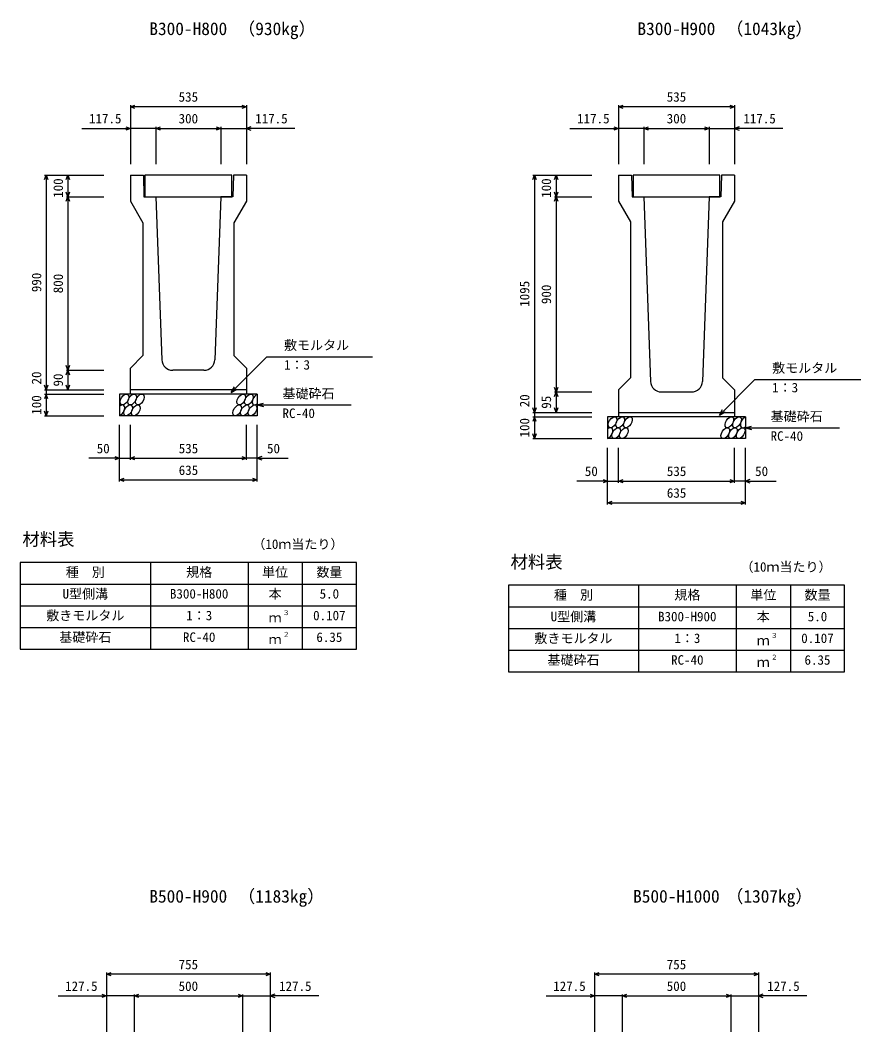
# Model space of a CAD drawing. Units: millimetres, scale not verified. Extents: x -33600 to 33600, y -11880 to 11880.
# Drawn here: x 6429 to 10303, y -5559 to -895 of the extents above; entities that cross this region are included whole.
import ezdxf
from ezdxf.enums import TextEntityAlignment as Align

# ---------------------------------------------------------------- set-up
doc = ezdxf.new("R2010")
doc.units = ezdxf.units.MM
doc.header["$LTSCALE"] = 40
for name, color, linetype, lineweight in [('0-0_DIM', 7, 'Continuous', 25), ('0-2_HATCH', 6, 'Continuous', 25), ('0-3_HYO', 3, 'Continuous', 25), ('0-4_HYO2', 4, 'Continuous', 25), ('0-5_OUTLINE', 3, 'Continuous', 25), ('0-6_TXT', 7, 'Continuous', 25)]:
    doc.layers.add(name, color=color, linetype=linetype, lineweight=lineweight)
doc.styles.add('ＭＳ ゴシック', font='')
doc.styles.get('ＭＳ ゴシック').set_extended_font_data('MS Gothic')

msp = doc.modelspace()

# ---------------------------------------------------------------- linework, layer by layer
at = {"layer": '0-0_DIM'}
for p, q in [((6936.5, -1286.54), (6936.5, -1559.04)), ((7471.5, -1294.04), (6936.5, -1294.04)), ((7471.5, -1286.54), (7471.5, -1559.04)), ((9186.5, -1286.54), (9186.5, -1559.04)), ((9721.5, -1294.04), (9186.5, -1294.04)), ((9721.5, -1286.54), (9721.5, -1559.04)), ((6713.12, -1394.04), (6936.5, -1394.04)), ((7054, -1394.04), (6936.5, -1394.04)), ((7054, -1386.54), (7054, -1559.04)), ((7054, -1394.04), (7354, -1394.04)), ((7354, -1386.54), (7354, -1559.04)), ((7354, -1394.04), (7471.5, -1394.04)), ((7694.87, -1394.04), (7471.5, -1394.04)), ((8963.12, -1394.04), (9186.5, -1394.04)), ((9304, -1394.04), (9186.5, -1394.04)), ((9304, -1386.54), (9304, -1559.04)), ((9304, -1394.04), (9604, -1394.04)), ((9604, -1386.54), (9604, -1559.04)), ((9604, -1394.04), (9721.5, -1394.04)), ((9944.87, -1394.04), (9721.5, -1394.04)), ((6541.5, -1609.04), (6814, -1609.04)), ((6549, -1609.04), (6549, -2599.04)), ((6649, -1609.04), (6649, -1709.04)), ((8791.5, -1609.04), (9064, -1609.04)), ((8799, -1609.04), (8799, -2704.04)), ((8899, -1609.04), (8899, -1709.04)), ((6641.5, -1709.04), (6814, -1709.04)), ((6649, -1709.04), (6649, -2509.04)), ((8891.5, -1709.04), (9064, -1709.04)), ((8899, -1709.04), (8899, -2609.04)), ((7565.45, -2447.23), (7401.8, -2610.88)), ((7565.45, -2447.23), (8053.39, -2447.23)), ((6641.5, -2509.04), (6814, -2509.04)), ((6649, -2509.04), (6649, -2599.04)), ((9815.45, -2552.23), (9651.8, -2715.88)), ((9815.45, -2552.23), (10303.39, -2552.23)), ((6541.5, -2599.04), (6814, -2599.04)), ((7401.8, -2610.88), (7416.8, -2584.9)), ((7401.8, -2610.88), (7427.78, -2595.88)), ((8891.5, -2609.04), (9064, -2609.04)), ((8899, -2609.04), (8899, -2704.04)), ((6541.5, -2619.04), (6814, -2619.04)), ((7521.5, -2669.04), (7550.47, -2661.27)), ((7521.5, -2669.04), (7954.81, -2669.04)), ((7521.5, -2669.04), (7550.47, -2676.8)), ((8791.5, -2704.04), (9064, -2704.04)), ((9651.8, -2715.88), (9666.8, -2689.9)), ((9651.8, -2715.88), (9677.78, -2700.88)), ((6541.5, -2719.04), (6814, -2719.04)), ((8791.5, -2724.04), (9064, -2724.04)), ((6886.5, -3022.46), (6886.5, -2761.1)), ((6936.5, -2922.46), (6936.5, -2761.1)), ((7471.5, -2922.46), (7471.5, -2761.1)), ((7521.5, -3022.46), (7521.5, -2761.1)), ((9771.5, -2774.04), (9800.47, -2766.27)), ((9771.5, -2774.04), (10204.81, -2774.04)), ((9771.5, -2774.04), (9800.47, -2781.8)), ((8791.5, -2824.04), (9064, -2824.04)), ((9136.5, -3127.46), (9136.5, -2866.1)), ((9186.5, -3027.46), (9186.5, -2866.1)), ((9721.5, -3027.46), (9721.5, -2866.1)), ((9771.5, -3127.46), (9771.5, -2866.1)), ((6886.5, -2914.96), (6744.7, -2914.96)), ((6886.5, -2914.96), (6936.5, -2914.96)), ((6936.5, -2914.96), (7471.5, -2914.96)), ((7521.5, -2914.96), (7471.5, -2914.96)), ((7521.5, -2914.96), (7663.29, -2914.96)), ((6886.5, -3014.96), (7521.5, -3014.96)), ((9136.5, -3019.96), (8994.7, -3019.96)), ((9136.5, -3019.96), (9186.5, -3019.96)), ((9186.5, -3019.96), (9721.5, -3019.96)), ((9771.5, -3019.96), (9721.5, -3019.96)), ((9771.5, -3019.96), (9913.29, -3019.96)), ((9136.5, -3119.96), (9771.5, -3119.96)), ((6826.5, -5286.54), (6826.5, -5559.04)), ((7581.5, -5294.04), (6826.5, -5294.04)), ((7581.5, -5286.54), (7581.5, -5559.04)), ((9076.5, -5286.54), (9076.5, -5559.04)), ((9831.5, -5294.04), (9076.5, -5294.04)), ((9831.5, -5286.54), (9831.5, -5559.04)), ((6603.12, -5394.04), (6826.5, -5394.04)), ((6954, -5394.04), (6826.5, -5394.04)), ((6954, -5386.54), (6954, -5559.04)), ((6954, -5394.04), (7454, -5394.04)), ((7454, -5386.54), (7454, -5559.04)), ((7454, -5394.04), (7581.5, -5394.04)), ((7804.87, -5394.04), (7581.5, -5394.04)), ((8853.12, -5394.04), (9076.5, -5394.04)), ((9204, -5394.04), (9076.5, -5394.04)), ((9204, -5386.54), (9204, -5559.04)), ((9204, -5394.04), (9704, -5394.04)), ((9704, -5386.54), (9704, -5559.04)), ((9704, -5394.04), (9831.5, -5394.04)), ((10054.87, -5394.04), (9831.5, -5394.04))]:
    msp.add_line(p, q, dxfattribs=at)
for points in [[(6957.64, -1301.73), (6936.5, -1294.04), (6957.64, -1286.34)], [(7450.35, -1286.34), (7471.5, -1294.04), (7450.35, -1301.73)], [(9207.64, -1301.73), (9186.5, -1294.04), (9207.64, -1286.34)], [(9700.35, -1286.34), (9721.5, -1294.04), (9700.35, -1301.73)], [(6915.35, -1386.34), (6936.5, -1394.04), (6915.35, -1401.73)], [(7075.14, -1401.73), (7054, -1394.04), (7075.14, -1386.34)], [(7332.85, -1386.34), (7354, -1394.04), (7332.85, -1401.73)], [(7492.64, -1386.34), (7471.5, -1394.04), (7492.64, -1401.73)], [(9165.35, -1386.34), (9186.5, -1394.04), (9165.35, -1401.73)], [(9325.14, -1401.73), (9304, -1394.04), (9325.14, -1386.34)], [(9582.85, -1386.34), (9604, -1394.04), (9582.85, -1401.73)], [(9742.64, -1386.34), (9721.5, -1394.04), (9742.64, -1401.73)], [(6541.3, -1630.18), (6549, -1609.04), (6556.69, -1630.18)], [(6641.3, -1630.18), (6649, -1609.04), (6656.69, -1630.18)], [(8791.3, -1630.18), (8799, -1609.04), (8806.69, -1630.18)], [(8891.3, -1630.18), (8899, -1609.04), (8906.69, -1630.18)], [(6656.69, -1687.89), (6649, -1709.04), (6641.3, -1687.89)], [(6641.3, -1730.18), (6649, -1709.04), (6656.69, -1730.18)], [(8906.69, -1687.89), (8899, -1709.04), (8891.3, -1687.89)], [(8891.3, -1730.18), (8899, -1709.04), (8906.69, -1730.18)], [(6656.69, -2487.89), (6649, -2509.04), (6641.3, -2487.89)], [(6641.3, -2530.18), (6649, -2509.04), (6656.69, -2530.18)], [(6556.69, -2577.89), (6549, -2599.04), (6541.3, -2577.89)], [(6549, -2599.04), (6549, -2619.04), (6549, -2719.04)], [(6656.69, -2577.89), (6649, -2599.04), (6641.3, -2577.89)], [(8906.69, -2587.89), (8899, -2609.04), (8891.3, -2587.89)], [(8891.3, -2630.18), (8899, -2609.04), (8906.69, -2630.18)], [(6556.69, -2640.18), (6549, -2619.04), (6541.3, -2640.18)], [(6556.69, -2697.89), (6549, -2719.04), (6541.3, -2697.89)], [(8806.69, -2682.89), (8799, -2704.04), (8791.3, -2682.89)], [(8799, -2704.04), (8799, -2724.04), (8799, -2824.04)], [(8906.69, -2682.89), (8899, -2704.04), (8891.3, -2682.89)], [(8806.69, -2745.18), (8799, -2724.04), (8791.3, -2745.18)], [(8806.69, -2802.89), (8799, -2824.04), (8791.3, -2802.89)], [(6865.35, -2907.27), (6886.5, -2914.96), (6865.35, -2922.66)], [(6957.64, -2922.66), (6936.5, -2914.96), (6957.64, -2907.27)], [(7450.35, -2907.27), (7471.5, -2914.96), (7450.35, -2922.66)], [(7542.64, -2907.27), (7521.5, -2914.96), (7542.64, -2922.66)], [(6907.64, -3022.66), (6886.5, -3014.96), (6907.64, -3007.27)], [(7500.35, -3007.27), (7521.5, -3014.96), (7500.35, -3022.66)], [(9115.35, -3012.27), (9136.5, -3019.96), (9115.35, -3027.66)], [(9207.64, -3027.66), (9186.5, -3019.96), (9207.64, -3012.27)], [(9700.35, -3012.27), (9721.5, -3019.96), (9700.35, -3027.66)], [(9792.64, -3012.27), (9771.5, -3019.96), (9792.64, -3027.66)], [(9157.64, -3127.66), (9136.5, -3119.96), (9157.64, -3112.27)], [(9750.35, -3112.27), (9771.5, -3119.96), (9750.35, -3127.66)], [(6847.64, -5301.73), (6826.5, -5294.04), (6847.64, -5286.34)], [(7560.35, -5286.34), (7581.5, -5294.04), (7560.35, -5301.73)], [(9097.64, -5301.73), (9076.5, -5294.04), (9097.64, -5286.34)], [(9810.35, -5286.34), (9831.5, -5294.04), (9810.35, -5301.73)], [(6805.35, -5386.34), (6826.5, -5394.04), (6805.35, -5401.73)], [(6975.14, -5401.73), (6954, -5394.04), (6975.14, -5386.34)], [(7432.85, -5386.34), (7454, -5394.04), (7432.85, -5401.73)], [(7602.64, -5386.34), (7581.5, -5394.04), (7602.64, -5401.73)], [(9055.35, -5386.34), (9076.5, -5394.04), (9055.35, -5401.73)], [(9225.14, -5401.73), (9204, -5394.04), (9225.14, -5386.34)], [(9682.85, -5386.34), (9704, -5394.04), (9682.85, -5401.73)], [(9852.64, -5386.34), (9831.5, -5394.04), (9852.64, -5401.73)]]:
    msp.add_lwpolyline(points, dxfattribs=at)
at = {"layer": '0-2_HATCH'}
for points in [[(7004, -1709.04), (7404, -1709.04), (7404, -1609.04), (7004, -1609.04)], [(9254, -1709.04), (9654, -1709.04), (9654, -1609.04), (9254, -1609.04)]]:
    msp.add_lwpolyline(points, close=True, dxfattribs=at)
for centre in [(6909.39, -2644.04), (6944.86, -2644.04), (6980.34, -2644.04), (7447.54, -2644.04), (7483.02, -2644.04), (6926.27, -2694.03), (6961.75, -2694.03), (7428.95, -2694.03), (7464.43, -2694.03), (7499.9, -2694.03), (9159.39, -2749.04), (9194.86, -2749.04), (9230.34, -2749.04), (9697.54, -2749.04), (9733.02, -2749.04), (9176.27, -2799.03), (9211.75, -2799.03), (9678.95, -2799.03), (9714.43, -2799.03), (9749.9, -2799.03)]:
    msp.add_ellipse(centre, major_axis=(14.54, 23.54), ratio=0.5792, dxfattribs=at)
for centre, start_param, end_param in [((7518.5, -2644.04), 0.6666252, 4.1103269), ((6890.79, -2694.03), 3.7419964, 7.318141), ((9768.5, -2749.04), 0.6666252, 4.1103269), ((9140.79, -2799.03), 3.7419964, 7.318141)]:
    msp.add_ellipse(centre, major_axis=(14.54, 23.54), ratio=0.5792, start_param=start_param, end_param=end_param, dxfattribs=at)
at = {"layer": '0-3_HYO'}
for p, q in [((7029, -3394.91), (7029, -3794.91)), ((7479, -3394.91), (7479, -3794.91)), ((7729, -3394.91), (7729, -3794.91)), ((6429, -3494.91), (7979, -3494.91)), ((9279, -3499.91), (9279, -3899.91)), ((9729, -3499.91), (9729, -3899.91)), ((9979, -3499.91), (9979, -3899.91)), ((8679, -3599.91), (10229, -3599.91))]:
    msp.add_line(p, q, dxfattribs=at)
for points in [[(6429, -3794.91), (7979, -3794.91), (7979, -3394.91), (6429, -3394.91)], [(8679, -3899.91), (10229, -3899.91), (10229, -3499.91), (8679, -3499.91)]]:
    msp.add_lwpolyline(points, close=True, dxfattribs=at)
at = {"layer": '0-4_HYO2'}
for p, q in [((6429, -3594.91), (7979, -3594.91)), ((6429, -3694.91), (7979, -3694.91)), ((8679, -3699.91), (10229, -3699.91)), ((8679, -3799.91), (10229, -3799.91))]:
    msp.add_line(p, q, dxfattribs=at)
at = {"layer": '0-5_OUTLINE'}
for p, q in [((6936.5, -1609.04), (6936.5, -1729.04)), ((7411.5, -1609.04), (7409, -1709.04)), ((7471.5, -1609.04), (7411.5, -1609.04)), ((9186.5, -1609.04), (9186.5, -1729.04)), ((9721.5, -1609.04), (9661.5, -1609.04)), ((9721.5, -1609.04), (9721.5, -1729.04)), ((7054, -1709.04), (7082.19, -2460.91)), ((7354, -1709.04), (7325.8, -2460.91)), ((7409, -1709.04), (7354, -1709.04)), ((9304, -1709.04), (9334.76, -2560.84)), ((9604, -1709.04), (9573.24, -2560.84)), ((9186.5, -1729.04), (9241.5, -1824.04)), ((9721.5, -1729.04), (9666.5, -1824.04)), ((9241.5, -1824.04), (9241.5, -2544.04)), ((9666.5, -1824.04), (9666.5, -2544.04)), ((6936.5, -2499.04), (6994, -2441.54)), ((7471.5, -2499.04), (7414, -2441.54)), ((6936.5, -2619.04), (6936.5, -2499.04)), ((7275.84, -2509.04), (7132.16, -2509.04)), ((7471.5, -2499.04), (7471.5, -2619.04)), ((9186.5, -2599.04), (9241.5, -2544.04)), ((9721.5, -2599.04), (9666.5, -2544.04)), ((7471.5, -2599.04), (6936.5, -2599.04)), ((9186.5, -2599.04), (9186.5, -2724.04)), ((9384.72, -2609.04), (9523.27, -2609.04)), ((9721.5, -2599.04), (9721.5, -2724.04)), ((7521.5, -2619.04), (7521.5, -2719.04)), ((9186.5, -2704.04), (9721.5, -2704.04)), ((7521.5, -2719.04), (6886.5, -2719.04)), ((9771.5, -2724.04), (9771.5, -2824.04)), ((9771.5, -2824.04), (9136.5, -2824.04))]:
    msp.add_line(p, q, dxfattribs=at)
for points in [[(6936.5, -1609.04), (6996.5, -1609.04), (6999, -1709.04), (7054, -1709.04)], [(7471.5, -1609.04), (7471.5, -1729.04), (7414, -1829.04), (7414, -2441.54)], [(9186.5, -1609.04), (9246.5, -1609.04), (9249, -1709.04), (9304, -1709.04)], [(9661.5, -1609.04), (9659, -1709.04), (9604, -1709.04)], [(6936.5, -1729.04), (6994, -1829.04), (6994, -2441.54)], [(7521.5, -2619.04), (6886.5, -2619.04), (6886.5, -2719.04)], [(9771.5, -2724.04), (9136.5, -2724.04), (9136.5, -2824.04)]]:
    msp.add_lwpolyline(points, dxfattribs=at)
for centre, start, end in [((7132.16, -2459.04), 182.14759, 270), ((7275.84, -2459.04), 270, 357.85241), ((9384.72, -2559.04), 182.06812, 270), ((9523.27, -2559.04), 270, 357.93188)]:
    msp.add_arc(centre, 50, start, end, dxfattribs=at)

# ---------------------------------------------------------------- texts
at = {"layer": '0-0_DIM', "style": 'ＭＳ ゴシック'}
for s, p in [('535', (7159, -1284.04)), ('535', (9409, -1284.04)), ('117.5', (6745.89, -1384.04)), ('300', (7159, -1384.04)), ('117.5', (7512.1, -1384.04)), ('117.5', (8995.89, -1384.04)), ('300', (9409, -1384.04)), ('117.5', (9762.1, -1384.04)), ('敷モルタル', (7644.82, -2428.49)), ('1：3', (7644.82, -2519.18)), ('敷モルタル', (9894.82, -2533.49)), ('基礎砕石', (7637.82, -2651.86)), ('1：3', (9894.82, -2624.18)), ('RC-40', (7637.82, -2742.55)), ('基礎砕石', (9887.82, -2756.86)), ('RC-40', (9887.82, -2847.55)), ('50', (6781.5, -2904.96)), ('535', (7159.53, -2904.96)), ('50', (7566.5, -2904.96)), ('635', (7159.53, -3004.96)), ('50', (9031.5, -3009.96)), ('535', (9409.53, -3009.96)), ('50', (9816.5, -3009.96)), ('635', (9409.53, -3109.96)), ('755', (7159, -5284.04)), ('755', (9409, -5284.04)), ('127.5', (6635.89, -5384.04)), ('500', (7159, -5384.04)), ('127.5', (7622.1, -5384.04)), ('127.5', (8885.89, -5384.04)), ('500', (9409, -5384.04)), ('127.5', (9872.1, -5384.04))]:
    msp.add_text(s, height=43.99, dxfattribs=at).set_placement(p, align=Align.BOTTOM_LEFT)
for s, p in [('100', (6639, -1714.04)), ('100', (8889, -1714.04)), ('990', (6539, -2149.04)), ('800', (6639, -2154.04)), ('1095', (8789, -2216.54)), ('900', (8889, -2204.04)), ('20', (6539, -2574.72)), ('90', (6639, -2584.04)), ('100', (6539, -2714.04)), ('20', (8789, -2679.72)), ('95', (8889, -2686.54)), ('100', (8789, -2819.04))]:
    msp.add_text(s, height=43.99, rotation=90, dxfattribs=at).set_placement(p, align=Align.BOTTOM_LEFT)
at = {"layer": '0-6_TXT', "style": 'ＭＳ ゴシック'}
for s, height, p in [('B300-H800', 58.65, (7024, -981.31)), ('（930kg）', 58.65, (7432.37, -981.31)), ('B300-H900', 58.65, (9274, -981.31)), ('（1043kg）', 58.65, (9682.37, -981.31)), ('材料表', 58.65, (6439, -3334.91)), ('（10ｍ当たり）', 43.99, (7498.99, -3345.91)), ('材料表', 58.65, (8689, -3439.91)), ('（10ｍ当たり）', 43.99, (9748.99, -3450.91)), ('種\u3000別', 43.99, (6639, -3474.91)), ('規格', 43.99, (7194, -3474.91)), ('単位', 43.99, (7544, -3474.91)), ('数量', 43.99, (7794, -3474.91)), ('U型側溝', 43.99, (6624, -3574.91)), ('B300-H800', 43.99, (7119, -3574.91)), ('本', 43.99, (7574, -3574.91)), ('5.0', 43.99, (7809, -3574.91)), ('種\u3000別', 43.99, (8889, -3579.91)), ('規格', 43.99, (9444, -3579.91)), ('単位', 43.99, (9794, -3579.91)), ('数量', 43.99, (10044, -3579.91)), ('敷きモルタル', 43.99, (6549, -3674.91)), ('1：3', 43.99, (7194, -3674.91)), ('３', 21.99, (7639.54, -3644.54)), ('0.107', 43.99, (7779, -3674.91)), ('U型側溝', 43.99, (8874, -3679.91)), ('B300-H900', 43.99, (9369, -3679.91)), ('本', 43.99, (9824, -3679.91)), ('5.0', 43.99, (10059, -3679.91)), ('ｍ', 43.99, (7574, -3684.91)), ('基礎砕石', 43.99, (6609, -3774.91)), ('RC-40', 43.99, (7179, -3774.91)), ('２', 21.99, (7639.54, -3744.54)), ('6.35', 43.99, (7794, -3774.91)), ('敷きモルタル', 43.99, (8799, -3779.91)), ('1：3', 43.99, (9444, -3779.91)), ('３', 21.99, (9889.54, -3749.54)), ('0.107', 43.99, (10029, -3779.91)), ('ｍ', 43.99, (7574, -3784.91)), ('ｍ', 43.99, (9824, -3789.91)), ('基礎砕石', 43.99, (8859, -3879.91)), ('RC-40', 43.99, (9429, -3879.91)), ('２', 21.99, (9889.54, -3849.54)), ('6.35', 43.99, (10044, -3879.91)), ('ｍ', 43.99, (9824, -3889.91)), ('（1183kg）', 58.65, (7432.37, -4981.31)), ('（1307kg）', 58.65, (9682.37, -4981.31)), ('B500-H900', 58.65, (7024, -4981.31)), ('B500-H1000', 58.65, (9254, -4981.31))]:
    msp.add_text(s, height=height, dxfattribs=at).set_placement(p, align=Align.BOTTOM_LEFT)

doc.saveas('drawing.dxf')
